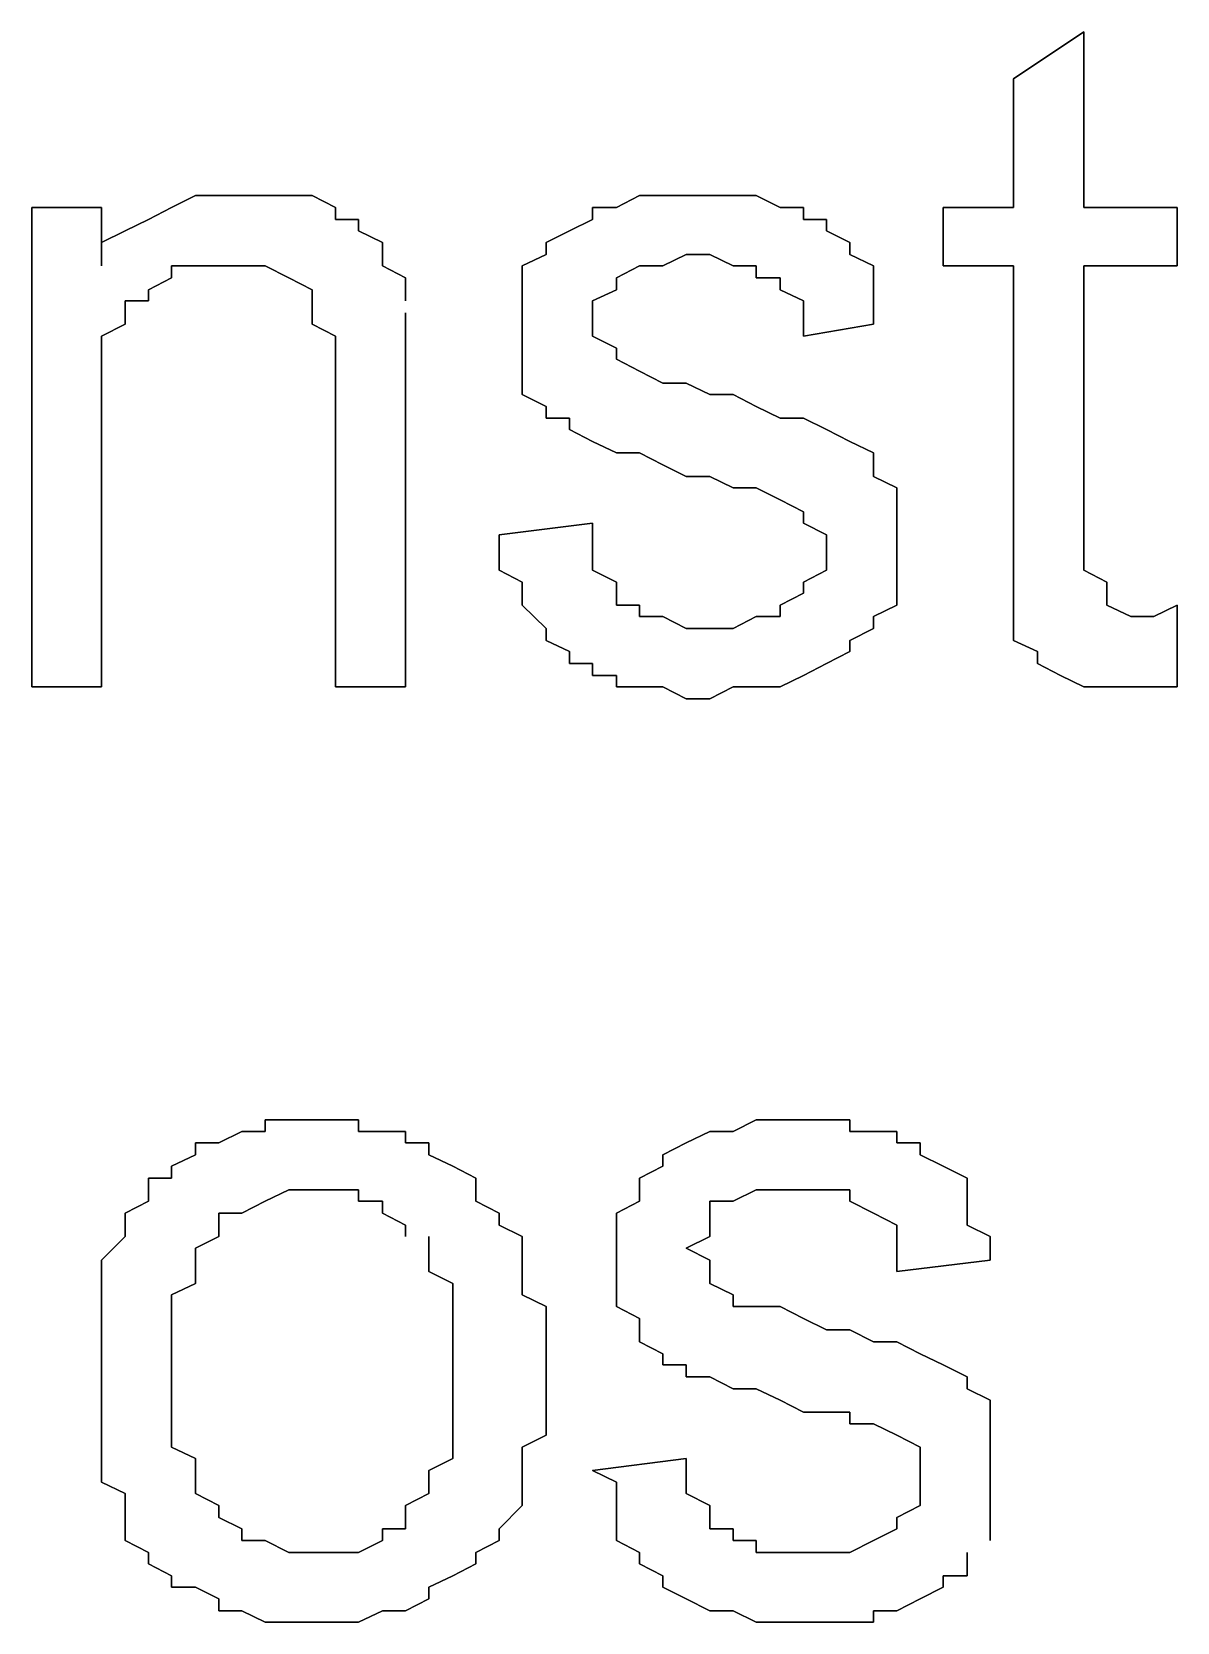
# Model space of a CAD drawing. Header units: metres. Extents: x 2.9 to 42.8, y 1.7 to 28.7.
# Drawn here: x 39.1619 to 39.3347, y 14.9243 to 15.1642 of the extents above; entities that cross this region are included whole.
import ezdxf

# ---------------------------------------------------------------- set-up
doc = ezdxf.new("R2010")
doc.units = ezdxf.units.M
doc.layers.add('GRIS', color=8, linetype='Continuous')

msp = doc.modelspace()

# ---------------------------------------------------------------- linework, layer by layer
at = {"layer": 'GRIS', "lineweight": -3}
for points in [[(39.3206, 15.1642), (39.31, 15.1571), (39.3206, 15.1642)], [(39.3206, 15.1377), (39.3206, 15.1642), (39.3206, 15.1377)], [(39.31, 15.1571), (39.31, 15.1377), (39.31, 15.1571)], [(39.1724, 15.1377), (39.1619, 15.1377), (39.1724, 15.1377)], [(39.1619, 15.1377), (39.1619, 15.0654), (39.1619, 15.1377)], [(39.1724, 15.1289), (39.1724, 15.1377), (39.1724, 15.1289)], [(39.183, 15.1377), (39.1795, 15.1359), (39.183, 15.1377)], [(39.1866, 15.1395), (39.183, 15.1377), (39.1866, 15.1395)], [(39.1901, 15.1395), (39.1866, 15.1395), (39.1901, 15.1395)], [(39.1936, 15.1395), (39.1901, 15.1395), (39.1936, 15.1395)], [(39.1971, 15.1395), (39.1936, 15.1395), (39.1971, 15.1395)], [(39.2007, 15.1395), (39.1971, 15.1395), (39.2007, 15.1395)], [(39.2042, 15.1395), (39.2007, 15.1395), (39.2042, 15.1395)], [(39.2077, 15.1377), (39.2042, 15.1395), (39.2077, 15.1377)], [(39.2077, 15.1359), (39.2077, 15.1377), (39.2077, 15.1359)], [(39.2501, 15.1377), (39.2465, 15.1377), (39.2501, 15.1377)], [(39.2465, 15.1377), (39.2465, 15.1359), (39.2465, 15.1377)], [(39.2536, 15.1395), (39.2501, 15.1377), (39.2536, 15.1395)], [(39.2571, 15.1395), (39.2536, 15.1395), (39.2571, 15.1395)], [(39.2606, 15.1395), (39.2571, 15.1395), (39.2606, 15.1395)], [(39.2642, 15.1395), (39.2606, 15.1395), (39.2642, 15.1395)], [(39.2677, 15.1395), (39.2642, 15.1395), (39.2677, 15.1395)], [(39.2712, 15.1395), (39.2677, 15.1395), (39.2712, 15.1395)], [(39.2748, 15.1377), (39.2712, 15.1395), (39.2748, 15.1377)], [(39.2783, 15.1377), (39.2748, 15.1377), (39.2783, 15.1377)], [(39.2783, 15.1359), (39.2783, 15.1377), (39.2783, 15.1359)], [(39.31, 15.1377), (39.2994, 15.1377), (39.31, 15.1377)], [(39.2994, 15.1377), (39.2994, 15.1289), (39.2994, 15.1377)], [(39.3347, 15.1377), (39.3206, 15.1377), (39.3347, 15.1377)], [(39.3347, 15.1289), (39.3347, 15.1377), (39.3347, 15.1289)], [(39.1795, 15.1359), (39.176, 15.1342), (39.1795, 15.1359)], [(39.2112, 15.1359), (39.2077, 15.1359), (39.2112, 15.1359)], [(39.2112, 15.1342), (39.2112, 15.1359), (39.2112, 15.1342)], [(39.2465, 15.1359), (39.243, 15.1342), (39.2465, 15.1359)], [(39.2818, 15.1359), (39.2783, 15.1359), (39.2818, 15.1359)], [(39.2818, 15.1342), (39.2818, 15.1359), (39.2818, 15.1342)], [(39.176, 15.1342), (39.1724, 15.1324), (39.176, 15.1342)], [(39.2148, 15.1324), (39.2112, 15.1342), (39.2148, 15.1324)], [(39.243, 15.1342), (39.2395, 15.1324), (39.243, 15.1342)], [(39.2853, 15.1324), (39.2818, 15.1342), (39.2853, 15.1324)], [(39.1724, 15.1324), (39.1724, 15.1306), (39.1724, 15.1324)], [(39.1724, 15.1306), (39.1724, 15.1289), (39.1724, 15.1306)], [(39.2148, 15.1306), (39.2148, 15.1324), (39.2148, 15.1306)], [(39.2148, 15.1289), (39.2148, 15.1306), (39.2148, 15.1289)], [(39.2395, 15.1306), (39.2359, 15.1289), (39.2395, 15.1306)], [(39.2395, 15.1324), (39.2395, 15.1306), (39.2395, 15.1324)], [(39.2571, 15.1289), (39.2606, 15.1306), (39.2571, 15.1289)], [(39.2606, 15.1306), (39.2642, 15.1306), (39.2606, 15.1306)], [(39.2642, 15.1306), (39.2677, 15.1289), (39.2642, 15.1306)], [(39.2853, 15.1306), (39.2853, 15.1324), (39.2853, 15.1306)], [(39.2889, 15.1289), (39.2853, 15.1306), (39.2889, 15.1289)], [(39.183, 15.1271), (39.183, 15.1289), (39.183, 15.1271)], [(39.183, 15.1289), (39.1866, 15.1289), (39.183, 15.1289)], [(39.1866, 15.1289), (39.1901, 15.1289), (39.1866, 15.1289)], [(39.1901, 15.1289), (39.1936, 15.1289), (39.1901, 15.1289)], [(39.1936, 15.1289), (39.1971, 15.1289), (39.1936, 15.1289)], [(39.1971, 15.1289), (39.2007, 15.1271), (39.1971, 15.1289)], [(39.2183, 15.1271), (39.2148, 15.1289), (39.2183, 15.1271)], [(39.2359, 15.1289), (39.2359, 15.1253), (39.2359, 15.1289)], [(39.2501, 15.1271), (39.2536, 15.1289), (39.2501, 15.1271)], [(39.2536, 15.1289), (39.2571, 15.1289), (39.2536, 15.1289)], [(39.2677, 15.1289), (39.2712, 15.1289), (39.2677, 15.1289)], [(39.2712, 15.1289), (39.2712, 15.1271), (39.2712, 15.1289)], [(39.2889, 15.1271), (39.2889, 15.1289), (39.2889, 15.1271)], [(39.2994, 15.1289), (39.31, 15.1289), (39.2994, 15.1289)], [(39.31, 15.1289), (39.31, 15.0865), (39.31, 15.1289)], [(39.3206, 15.0865), (39.3206, 15.1289), (39.3206, 15.0865)], [(39.3206, 15.1289), (39.3347, 15.1289), (39.3206, 15.1289)], [(39.1795, 15.1253), (39.183, 15.1271), (39.1795, 15.1253)], [(39.2007, 15.1271), (39.2042, 15.1253), (39.2007, 15.1271)], [(39.2183, 15.1253), (39.2183, 15.1271), (39.2183, 15.1253)], [(39.2501, 15.1253), (39.2501, 15.1271), (39.2501, 15.1253)], [(39.2712, 15.1271), (39.2748, 15.1271), (39.2712, 15.1271)], [(39.2748, 15.1271), (39.2748, 15.1253), (39.2748, 15.1271)], [(39.2889, 15.1253), (39.2889, 15.1271), (39.2889, 15.1253)], [(39.176, 15.1218), (39.176, 15.1236), (39.176, 15.1218)], [(39.176, 15.1236), (39.1795, 15.1236), (39.176, 15.1236)], [(39.1795, 15.1236), (39.1795, 15.1253), (39.1795, 15.1236)], [(39.2042, 15.1253), (39.2042, 15.1236), (39.2042, 15.1253)], [(39.2042, 15.1236), (39.2042, 15.1218), (39.2042, 15.1236)], [(39.2183, 15.1236), (39.2183, 15.1253), (39.2183, 15.1236)], [(39.2359, 15.1253), (39.2359, 15.1236), (39.2359, 15.1253)], [(39.2359, 15.1236), (39.2359, 15.1218), (39.2359, 15.1236)], [(39.2465, 15.1236), (39.2501, 15.1253), (39.2465, 15.1236)], [(39.2465, 15.1218), (39.2465, 15.1236), (39.2465, 15.1218)], [(39.2748, 15.1253), (39.2783, 15.1236), (39.2748, 15.1253)], [(39.2783, 15.1236), (39.2783, 15.1201), (39.2783, 15.1236)], [(39.2889, 15.1218), (39.2889, 15.1253), (39.2889, 15.1218)], [(39.176, 15.1201), (39.176, 15.1218), (39.176, 15.1201)], [(39.2042, 15.1218), (39.2042, 15.1201), (39.2042, 15.1218)], [(39.2183, 15.1201), (39.2183, 15.1218), (39.2183, 15.1201)], [(39.2359, 15.1218), (39.2359, 15.1183), (39.2359, 15.1218)], [(39.2465, 15.1201), (39.2465, 15.1218), (39.2465, 15.1201)], [(39.2889, 15.1201), (39.2889, 15.1218), (39.2889, 15.1201)], [(39.1724, 15.1183), (39.176, 15.1201), (39.1724, 15.1183)], [(39.2042, 15.1201), (39.2077, 15.1183), (39.2042, 15.1201)], [(39.2183, 15.1183), (39.2183, 15.1201), (39.2183, 15.1183)], [(39.2465, 15.1183), (39.2465, 15.1201), (39.2465, 15.1183)], [(39.2783, 15.1201), (39.2783, 15.1183), (39.2783, 15.1201)], [(39.2783, 15.1183), (39.2889, 15.1201), (39.2783, 15.1183)], [(39.1724, 15.1148), (39.1724, 15.1183), (39.1724, 15.1148)], [(39.2077, 15.1183), (39.2077, 15.1165), (39.2077, 15.1183)], [(39.2077, 15.1165), (39.2077, 15.113), (39.2077, 15.1165)], [(39.2183, 15.1165), (39.2183, 15.1183), (39.2183, 15.1165)], [(39.2183, 15.113), (39.2183, 15.1165), (39.2183, 15.113)], [(39.2359, 15.1183), (39.2359, 15.1165), (39.2359, 15.1183)], [(39.2359, 15.1165), (39.2359, 15.113), (39.2359, 15.1165)], [(39.2501, 15.1165), (39.2465, 15.1183), (39.2501, 15.1165)], [(39.2501, 15.1148), (39.2501, 15.1165), (39.2501, 15.1148)], [(39.1724, 15.113), (39.1724, 15.1148), (39.1724, 15.113)], [(39.2536, 15.113), (39.2501, 15.1148), (39.2536, 15.113)], [(39.1724, 15.1112), (39.1724, 15.113), (39.1724, 15.1112)], [(39.2077, 15.113), (39.2077, 15.1095), (39.2077, 15.113)], [(39.2183, 15.1112), (39.2183, 15.113), (39.2183, 15.1112)], [(39.2359, 15.113), (39.2359, 15.1112), (39.2359, 15.113)], [(39.2571, 15.1112), (39.2536, 15.113), (39.2571, 15.1112)], [(39.1724, 15.1077), (39.1724, 15.1112), (39.1724, 15.1077)], [(39.2077, 15.1095), (39.2077, 15.0654), (39.2077, 15.1095)], [(39.2183, 15.0654), (39.2183, 15.1112), (39.2183, 15.0654)], [(39.2359, 15.1112), (39.2359, 15.1095), (39.2359, 15.1112)], [(39.2359, 15.1095), (39.2395, 15.1077), (39.2359, 15.1095)], [(39.2606, 15.1112), (39.2571, 15.1112), (39.2606, 15.1112)], [(39.2642, 15.1095), (39.2606, 15.1112), (39.2642, 15.1095)], [(39.2677, 15.1095), (39.2642, 15.1095), (39.2677, 15.1095)], [(39.2712, 15.1077), (39.2677, 15.1095), (39.2712, 15.1077)], [(39.1724, 15.1059), (39.1724, 15.1077), (39.1724, 15.1059)], [(39.2395, 15.1077), (39.2395, 15.1059), (39.2395, 15.1077)], [(39.2748, 15.1059), (39.2712, 15.1077), (39.2748, 15.1059)], [(39.1724, 15.0654), (39.1724, 15.1059), (39.1724, 15.0654)], [(39.2395, 15.1059), (39.243, 15.1059), (39.2395, 15.1059)], [(39.243, 15.1059), (39.243, 15.1042), (39.243, 15.1059)], [(39.243, 15.1042), (39.2465, 15.1024), (39.243, 15.1042)], [(39.2783, 15.1059), (39.2748, 15.1059), (39.2783, 15.1059)], [(39.2818, 15.1042), (39.2783, 15.1059), (39.2818, 15.1042)], [(39.2853, 15.1024), (39.2818, 15.1042), (39.2853, 15.1024)], [(39.2465, 15.1024), (39.2501, 15.1007), (39.2465, 15.1024)], [(39.2889, 15.1007), (39.2853, 15.1024), (39.2889, 15.1007)], [(39.2501, 15.1007), (39.2536, 15.1007), (39.2501, 15.1007)], [(39.2536, 15.1007), (39.2571, 15.0989), (39.2536, 15.1007)], [(39.2889, 15.0989), (39.2889, 15.1007), (39.2889, 15.0989)], [(39.2571, 15.0989), (39.2606, 15.0971), (39.2571, 15.0989)], [(39.2606, 15.0971), (39.2642, 15.0971), (39.2606, 15.0971)], [(39.2642, 15.0971), (39.2677, 15.0954), (39.2642, 15.0971)], [(39.2889, 15.0971), (39.2889, 15.0989), (39.2889, 15.0971)], [(39.2924, 15.0954), (39.2889, 15.0971), (39.2924, 15.0954)], [(39.2677, 15.0954), (39.2712, 15.0954), (39.2677, 15.0954)], [(39.2712, 15.0954), (39.2748, 15.0936), (39.2712, 15.0954)], [(39.2924, 15.0936), (39.2924, 15.0954), (39.2924, 15.0936)], [(39.2748, 15.0936), (39.2783, 15.0918), (39.2748, 15.0936)], [(39.2924, 15.0918), (39.2924, 15.0936), (39.2924, 15.0918)], [(39.2465, 15.0901), (39.2324, 15.0883), (39.2465, 15.0901)], [(39.2465, 15.0865), (39.2465, 15.0901), (39.2465, 15.0865)], [(39.2783, 15.0918), (39.2783, 15.0901), (39.2783, 15.0918)], [(39.2783, 15.0901), (39.2818, 15.0883), (39.2783, 15.0901)], [(39.2924, 15.0883), (39.2924, 15.0918), (39.2924, 15.0883)], [(39.2324, 15.0883), (39.2324, 15.0865), (39.2324, 15.0883)], [(39.2818, 15.0883), (39.2818, 15.0865), (39.2818, 15.0883)], [(39.2924, 15.0865), (39.2924, 15.0883), (39.2924, 15.0865)], [(39.2324, 15.0865), (39.2324, 15.083), (39.2324, 15.0865)], [(39.2465, 15.0848), (39.2465, 15.0865), (39.2465, 15.0848)], [(39.2818, 15.0865), (39.2818, 15.083), (39.2818, 15.0865)], [(39.2924, 15.0848), (39.2924, 15.0865), (39.2924, 15.0848)], [(39.31, 15.0865), (39.31, 15.083), (39.31, 15.0865)], [(39.3206, 15.083), (39.3206, 15.0865), (39.3206, 15.083)], [(39.2324, 15.083), (39.2359, 15.0812), (39.2324, 15.083)], [(39.2465, 15.083), (39.2465, 15.0848), (39.2465, 15.083)], [(39.2501, 15.0812), (39.2465, 15.083), (39.2501, 15.0812)], [(39.2818, 15.083), (39.2783, 15.0812), (39.2818, 15.083)], [(39.2924, 15.083), (39.2924, 15.0848), (39.2924, 15.083)], [(39.2924, 15.0795), (39.2924, 15.083), (39.2924, 15.0795)], [(39.31, 15.083), (39.31, 15.0812), (39.31, 15.083)], [(39.3241, 15.0812), (39.3206, 15.083), (39.3241, 15.0812)], [(39.2359, 15.0812), (39.2359, 15.0795), (39.2359, 15.0812)], [(39.2501, 15.0795), (39.2501, 15.0812), (39.2501, 15.0795)], [(39.2783, 15.0812), (39.2783, 15.0795), (39.2783, 15.0812)], [(39.31, 15.0812), (39.31, 15.0777), (39.31, 15.0812)], [(39.3241, 15.0795), (39.3241, 15.0812), (39.3241, 15.0795)], [(39.2359, 15.0795), (39.2359, 15.0777), (39.2359, 15.0795)], [(39.2501, 15.0777), (39.2501, 15.0795), (39.2501, 15.0777)], [(39.2783, 15.0795), (39.2748, 15.0777), (39.2783, 15.0795)], [(39.2924, 15.0777), (39.2924, 15.0795), (39.2924, 15.0777)], [(39.3241, 15.0777), (39.3241, 15.0795), (39.3241, 15.0777)], [(39.2359, 15.0777), (39.2395, 15.0742), (39.2359, 15.0777)], [(39.2536, 15.0777), (39.2501, 15.0777), (39.2536, 15.0777)], [(39.2536, 15.076), (39.2536, 15.0777), (39.2536, 15.076)], [(39.2571, 15.076), (39.2536, 15.076), (39.2571, 15.076)], [(39.2606, 15.0742), (39.2571, 15.076), (39.2606, 15.0742)], [(39.2712, 15.076), (39.2677, 15.0742), (39.2712, 15.076)], [(39.2748, 15.076), (39.2712, 15.076), (39.2748, 15.076)], [(39.2748, 15.0777), (39.2748, 15.076), (39.2748, 15.0777)], [(39.2889, 15.076), (39.2924, 15.0777), (39.2889, 15.076)], [(39.2889, 15.0742), (39.2889, 15.076), (39.2889, 15.0742)], [(39.31, 15.0777), (39.31, 15.076), (39.31, 15.0777)], [(39.31, 15.076), (39.31, 15.0742), (39.31, 15.076)], [(39.3277, 15.076), (39.3241, 15.0777), (39.3277, 15.076)], [(39.3312, 15.076), (39.3277, 15.076), (39.3312, 15.076)], [(39.3347, 15.0777), (39.3312, 15.076), (39.3347, 15.0777)], [(39.3347, 15.0654), (39.3347, 15.0777), (39.3347, 15.0654)], [(39.2395, 15.0742), (39.2395, 15.0724), (39.2395, 15.0742)], [(39.2642, 15.0742), (39.2606, 15.0742), (39.2642, 15.0742)], [(39.2677, 15.0742), (39.2642, 15.0742), (39.2677, 15.0742)], [(39.2853, 15.0724), (39.2889, 15.0742), (39.2853, 15.0724)], [(39.31, 15.0742), (39.31, 15.0724), (39.31, 15.0742)], [(39.2395, 15.0724), (39.243, 15.0707), (39.2395, 15.0724)], [(39.243, 15.0707), (39.243, 15.0689), (39.243, 15.0707)], [(39.2818, 15.0689), (39.2853, 15.0707), (39.2818, 15.0689)], [(39.2853, 15.0707), (39.2853, 15.0724), (39.2853, 15.0707)], [(39.31, 15.0724), (39.3136, 15.0707), (39.31, 15.0724)], [(39.3136, 15.0707), (39.3136, 15.0689), (39.3136, 15.0707)], [(39.243, 15.0689), (39.2465, 15.0689), (39.243, 15.0689)], [(39.2465, 15.0689), (39.2465, 15.0671), (39.2465, 15.0689)], [(39.2783, 15.0671), (39.2818, 15.0689), (39.2783, 15.0671)], [(39.3136, 15.0689), (39.3171, 15.0671), (39.3136, 15.0689)], [(39.2465, 15.0671), (39.2501, 15.0671), (39.2465, 15.0671)], [(39.2501, 15.0671), (39.2501, 15.0654), (39.2501, 15.0671)], [(39.2748, 15.0654), (39.2783, 15.0671), (39.2748, 15.0654)], [(39.3171, 15.0671), (39.3206, 15.0654), (39.3171, 15.0671)], [(39.1619, 15.0654), (39.1724, 15.0654), (39.1619, 15.0654)], [(39.2077, 15.0654), (39.2183, 15.0654), (39.2077, 15.0654)], [(39.2501, 15.0654), (39.2536, 15.0654), (39.2501, 15.0654)], [(39.2536, 15.0654), (39.2571, 15.0654), (39.2536, 15.0654)], [(39.2571, 15.0654), (39.2606, 15.0636), (39.2571, 15.0654)], [(39.2606, 15.0636), (39.2642, 15.0636), (39.2606, 15.0636)], [(39.2642, 15.0636), (39.2677, 15.0654), (39.2642, 15.0636)], [(39.2677, 15.0654), (39.2712, 15.0654), (39.2677, 15.0654)], [(39.2712, 15.0654), (39.2748, 15.0654), (39.2712, 15.0654)], [(39.3206, 15.0654), (39.3241, 15.0654), (39.3206, 15.0654)], [(39.3241, 15.0654), (39.3277, 15.0654), (39.3241, 15.0654)], [(39.3277, 15.0654), (39.3312, 15.0654), (39.3277, 15.0654)], [(39.3312, 15.0654), (39.3347, 15.0654), (39.3312, 15.0654)], [(39.2007, 15.0001), (39.1971, 15.0001), (39.2007, 15.0001)], [(39.1971, 15.0001), (39.1971, 14.9983), (39.1971, 15.0001)], [(39.2042, 15.0001), (39.2007, 15.0001), (39.2042, 15.0001)], [(39.2077, 15.0001), (39.2042, 15.0001), (39.2077, 15.0001)], [(39.2112, 15.0001), (39.2077, 15.0001), (39.2112, 15.0001)], [(39.2112, 14.9983), (39.2112, 15.0001), (39.2112, 14.9983)], [(39.2712, 15.0001), (39.2677, 14.9983), (39.2712, 15.0001)], [(39.2748, 15.0001), (39.2712, 15.0001), (39.2748, 15.0001)], [(39.2783, 15.0001), (39.2748, 15.0001), (39.2783, 15.0001)], [(39.2818, 15.0001), (39.2783, 15.0001), (39.2818, 15.0001)], [(39.2853, 15.0001), (39.2818, 15.0001), (39.2853, 15.0001)], [(39.2853, 14.9983), (39.2853, 15.0001), (39.2853, 14.9983)], [(39.1901, 14.9966), (39.1866, 14.9966), (39.1901, 14.9966)], [(39.1866, 14.9966), (39.1866, 14.9948), (39.1866, 14.9966)], [(39.1936, 14.9983), (39.1901, 14.9966), (39.1936, 14.9983)], [(39.1971, 14.9983), (39.1936, 14.9983), (39.1971, 14.9983)], [(39.2148, 14.9983), (39.2112, 14.9983), (39.2148, 14.9983)], [(39.2183, 14.9983), (39.2148, 14.9983), (39.2183, 14.9983)], [(39.2183, 14.9966), (39.2183, 14.9983), (39.2183, 14.9966)], [(39.2218, 14.9966), (39.2183, 14.9966), (39.2218, 14.9966)], [(39.2218, 14.9948), (39.2218, 14.9966), (39.2218, 14.9948)], [(39.2606, 14.9966), (39.2571, 14.9948), (39.2606, 14.9966)], [(39.2642, 14.9983), (39.2606, 14.9966), (39.2642, 14.9983)], [(39.2677, 14.9983), (39.2642, 14.9983), (39.2677, 14.9983)], [(39.2889, 14.9983), (39.2853, 14.9983), (39.2889, 14.9983)], [(39.2924, 14.9983), (39.2889, 14.9983), (39.2924, 14.9983)], [(39.2924, 14.9966), (39.2924, 14.9983), (39.2924, 14.9966)], [(39.2959, 14.9966), (39.2924, 14.9966), (39.2959, 14.9966)], [(39.2959, 14.9948), (39.2959, 14.9966), (39.2959, 14.9948)], [(39.1866, 14.9948), (39.183, 14.9931), (39.1866, 14.9948)], [(39.2254, 14.9931), (39.2218, 14.9948), (39.2254, 14.9931)], [(39.2571, 14.9948), (39.2571, 14.9931), (39.2571, 14.9948)], [(39.2994, 14.9931), (39.2959, 14.9948), (39.2994, 14.9931)], [(39.183, 14.9931), (39.183, 14.9913), (39.183, 14.9931)], [(39.2289, 14.9913), (39.2254, 14.9931), (39.2289, 14.9913)], [(39.2571, 14.9931), (39.2536, 14.9913), (39.2571, 14.9931)], [(39.303, 14.9913), (39.2994, 14.9931), (39.303, 14.9913)], [(39.183, 14.9913), (39.1795, 14.9913), (39.183, 14.9913)], [(39.1795, 14.9913), (39.1795, 14.9895), (39.1795, 14.9913)], [(39.1795, 14.9895), (39.1795, 14.9878), (39.1795, 14.9895)], [(39.1971, 14.9878), (39.2007, 14.9895), (39.1971, 14.9878)], [(39.2007, 14.9895), (39.2042, 14.9895), (39.2007, 14.9895)], [(39.2042, 14.9895), (39.2077, 14.9895), (39.2042, 14.9895)], [(39.2077, 14.9895), (39.2112, 14.9895), (39.2077, 14.9895)], [(39.2112, 14.9895), (39.2112, 14.9878), (39.2112, 14.9895)], [(39.2289, 14.9895), (39.2289, 14.9913), (39.2289, 14.9895)], [(39.2289, 14.9878), (39.2289, 14.9895), (39.2289, 14.9878)], [(39.2536, 14.9913), (39.2536, 14.9895), (39.2536, 14.9913)], [(39.2536, 14.9895), (39.2536, 14.9878), (39.2536, 14.9895)], [(39.2677, 14.9878), (39.2712, 14.9895), (39.2677, 14.9878)], [(39.2712, 14.9895), (39.2748, 14.9895), (39.2712, 14.9895)], [(39.2748, 14.9895), (39.2783, 14.9895), (39.2748, 14.9895)], [(39.2783, 14.9895), (39.2818, 14.9895), (39.2783, 14.9895)], [(39.2818, 14.9895), (39.2853, 14.9895), (39.2818, 14.9895)], [(39.2853, 14.9895), (39.2853, 14.9878), (39.2853, 14.9895)], [(39.303, 14.9895), (39.303, 14.9913), (39.303, 14.9895)], [(39.303, 14.9878), (39.303, 14.9895), (39.303, 14.9878)], [(39.1795, 14.9878), (39.176, 14.986), (39.1795, 14.9878)], [(39.1936, 14.986), (39.1971, 14.9878), (39.1936, 14.986)], [(39.2112, 14.9878), (39.2148, 14.9878), (39.2112, 14.9878)], [(39.2148, 14.9878), (39.2148, 14.986), (39.2148, 14.9878)], [(39.2324, 14.986), (39.2289, 14.9878), (39.2324, 14.986)], [(39.2536, 14.9878), (39.2501, 14.986), (39.2536, 14.9878)], [(39.2642, 14.986), (39.2642, 14.9878), (39.2642, 14.986)], [(39.2642, 14.9878), (39.2677, 14.9878), (39.2642, 14.9878)], [(39.2853, 14.9878), (39.2889, 14.986), (39.2853, 14.9878)], [(39.303, 14.9842), (39.303, 14.9878), (39.303, 14.9842)], [(39.176, 14.986), (39.176, 14.9842), (39.176, 14.986)], [(39.176, 14.9842), (39.176, 14.9825), (39.176, 14.9842)], [(39.1901, 14.9842), (39.1901, 14.986), (39.1901, 14.9842)], [(39.1901, 14.986), (39.1936, 14.986), (39.1901, 14.986)], [(39.1901, 14.9825), (39.1901, 14.9842), (39.1901, 14.9825)], [(39.2148, 14.986), (39.2183, 14.9842), (39.2148, 14.986)], [(39.2183, 14.9842), (39.2183, 14.9825), (39.2183, 14.9842)], [(39.2324, 14.9842), (39.2324, 14.986), (39.2324, 14.9842)], [(39.2359, 14.9825), (39.2324, 14.9842), (39.2359, 14.9825)], [(39.2501, 14.986), (39.2501, 14.9842), (39.2501, 14.986)], [(39.2501, 14.9842), (39.2501, 14.9807), (39.2501, 14.9842)], [(39.2642, 14.9825), (39.2642, 14.986), (39.2642, 14.9825)], [(39.2889, 14.986), (39.2924, 14.9842), (39.2889, 14.986)], [(39.2924, 14.9842), (39.2924, 14.9825), (39.2924, 14.9842)], [(39.3065, 14.9825), (39.303, 14.9842), (39.3065, 14.9825)], [(39.176, 14.9825), (39.1724, 14.9789), (39.176, 14.9825)], [(39.1866, 14.9807), (39.1901, 14.9825), (39.1866, 14.9807)], [(39.2218, 14.9825), (39.2218, 14.9807), (39.2218, 14.9825)], [(39.2359, 14.9807), (39.2359, 14.9825), (39.2359, 14.9807)], [(39.2606, 14.9807), (39.2642, 14.9825), (39.2606, 14.9807)], [(39.2924, 14.9825), (39.2924, 14.9807), (39.2924, 14.9825)], [(39.3065, 14.9789), (39.3065, 14.9825), (39.3065, 14.9789)], [(39.1866, 14.9789), (39.1866, 14.9807), (39.1866, 14.9789)], [(39.2218, 14.9807), (39.2218, 14.9789), (39.2218, 14.9807)], [(39.2359, 14.9789), (39.2359, 14.9807), (39.2359, 14.9789)], [(39.2501, 14.9807), (39.2501, 14.9789), (39.2501, 14.9807)], [(39.2642, 14.9789), (39.2606, 14.9807), (39.2642, 14.9789)], [(39.2924, 14.9807), (39.2924, 14.9772), (39.2924, 14.9807)], [(39.1724, 14.9789), (39.1724, 14.9772), (39.1724, 14.9789)], [(39.1724, 14.9772), (39.1724, 14.9754), (39.1724, 14.9772)], [(39.1866, 14.9772), (39.1866, 14.9789), (39.1866, 14.9772)], [(39.1866, 14.9754), (39.1866, 14.9772), (39.1866, 14.9754)], [(39.2218, 14.9789), (39.2218, 14.9772), (39.2218, 14.9789)], [(39.2218, 14.9772), (39.2254, 14.9754), (39.2218, 14.9772)], [(39.2359, 14.9772), (39.2359, 14.9789), (39.2359, 14.9772)], [(39.2359, 14.9737), (39.2359, 14.9772), (39.2359, 14.9737)], [(39.2501, 14.9789), (39.2501, 14.9754), (39.2501, 14.9789)], [(39.2642, 14.9754), (39.2642, 14.9789), (39.2642, 14.9754)], [(39.2924, 14.9772), (39.3065, 14.9789), (39.2924, 14.9772)], [(39.1724, 14.9754), (39.1724, 14.9719), (39.1724, 14.9754)], [(39.183, 14.9737), (39.1866, 14.9754), (39.183, 14.9737)], [(39.2254, 14.9754), (39.2254, 14.9737), (39.2254, 14.9754)], [(39.2501, 14.9754), (39.2501, 14.9737), (39.2501, 14.9754)], [(39.2677, 14.9737), (39.2642, 14.9754), (39.2677, 14.9737)], [(39.183, 14.9719), (39.183, 14.9737), (39.183, 14.9719)], [(39.2254, 14.9737), (39.2254, 14.9701), (39.2254, 14.9737)], [(39.2395, 14.9719), (39.2359, 14.9737), (39.2395, 14.9719)], [(39.2501, 14.9737), (39.2501, 14.9719), (39.2501, 14.9737)], [(39.2677, 14.9719), (39.2677, 14.9737), (39.2677, 14.9719)], [(39.1724, 14.9719), (39.1724, 14.9701), (39.1724, 14.9719)], [(39.1724, 14.9701), (39.1724, 14.9684), (39.1724, 14.9701)], [(39.183, 14.9684), (39.183, 14.9719), (39.183, 14.9684)], [(39.2254, 14.9701), (39.2254, 14.9684), (39.2254, 14.9701)], [(39.2395, 14.9701), (39.2395, 14.9719), (39.2395, 14.9701)], [(39.2395, 14.9666), (39.2395, 14.9701), (39.2395, 14.9666)], [(39.2501, 14.9719), (39.2536, 14.9701), (39.2501, 14.9719)], [(39.2536, 14.9701), (39.2536, 14.9684), (39.2536, 14.9701)], [(39.2712, 14.9719), (39.2677, 14.9719), (39.2712, 14.9719)], [(39.2748, 14.9719), (39.2712, 14.9719), (39.2748, 14.9719)], [(39.2783, 14.9701), (39.2748, 14.9719), (39.2783, 14.9701)], [(39.2818, 14.9684), (39.2783, 14.9701), (39.2818, 14.9684)], [(39.1724, 14.9684), (39.1724, 14.9648), (39.1724, 14.9684)], [(39.183, 14.9666), (39.183, 14.9684), (39.183, 14.9666)], [(39.2254, 14.9684), (39.2254, 14.9648), (39.2254, 14.9684)], [(39.2536, 14.9684), (39.2536, 14.9666), (39.2536, 14.9684)], [(39.2853, 14.9684), (39.2818, 14.9684), (39.2853, 14.9684)], [(39.2889, 14.9666), (39.2853, 14.9684), (39.2889, 14.9666)], [(39.183, 14.9631), (39.183, 14.9666), (39.183, 14.9631)], [(39.2395, 14.9648), (39.2395, 14.9666), (39.2395, 14.9648)], [(39.2536, 14.9666), (39.2571, 14.9648), (39.2536, 14.9666)], [(39.2924, 14.9666), (39.2889, 14.9666), (39.2924, 14.9666)], [(39.2959, 14.9648), (39.2924, 14.9666), (39.2959, 14.9648)], [(39.1724, 14.9648), (39.1724, 14.9613), (39.1724, 14.9648)], [(39.183, 14.9613), (39.183, 14.9631), (39.183, 14.9613)], [(39.2254, 14.9648), (39.2254, 14.9631), (39.2254, 14.9648)], [(39.2254, 14.9631), (39.2254, 14.9613), (39.2254, 14.9631)], [(39.2395, 14.9631), (39.2395, 14.9648), (39.2395, 14.9631)], [(39.2395, 14.9595), (39.2395, 14.9631), (39.2395, 14.9595)], [(39.2571, 14.9648), (39.2571, 14.9631), (39.2571, 14.9648)], [(39.2571, 14.9631), (39.2606, 14.9631), (39.2571, 14.9631)], [(39.2606, 14.9631), (39.2606, 14.9613), (39.2606, 14.9631)], [(39.2994, 14.9631), (39.2959, 14.9648), (39.2994, 14.9631)], [(39.303, 14.9613), (39.2994, 14.9631), (39.303, 14.9613)], [(39.1724, 14.9613), (39.1724, 14.9595), (39.1724, 14.9613)], [(39.183, 14.9595), (39.183, 14.9613), (39.183, 14.9595)], [(39.2254, 14.9613), (39.2254, 14.9578), (39.2254, 14.9613)], [(39.2606, 14.9613), (39.2642, 14.9613), (39.2606, 14.9613)], [(39.2642, 14.9613), (39.2677, 14.9595), (39.2642, 14.9613)], [(39.303, 14.9595), (39.303, 14.9613), (39.303, 14.9595)], [(39.1724, 14.9595), (39.1724, 14.9578), (39.1724, 14.9595)], [(39.1724, 14.9578), (39.1724, 14.9542), (39.1724, 14.9578)], [(39.183, 14.956), (39.183, 14.9595), (39.183, 14.956)], [(39.2254, 14.9578), (39.2254, 14.956), (39.2254, 14.9578)], [(39.2395, 14.9578), (39.2395, 14.9595), (39.2395, 14.9578)], [(39.2395, 14.9542), (39.2395, 14.9578), (39.2395, 14.9542)], [(39.2677, 14.9595), (39.2712, 14.9595), (39.2677, 14.9595)], [(39.2712, 14.9595), (39.2748, 14.9578), (39.2712, 14.9595)], [(39.2748, 14.9578), (39.2783, 14.956), (39.2748, 14.9578)], [(39.3065, 14.9578), (39.303, 14.9595), (39.3065, 14.9578)], [(39.3065, 14.956), (39.3065, 14.9578), (39.3065, 14.956)], [(39.183, 14.9542), (39.183, 14.956), (39.183, 14.9542)], [(39.2254, 14.956), (39.2254, 14.9525), (39.2254, 14.956)], [(39.2783, 14.956), (39.2818, 14.956), (39.2783, 14.956)], [(39.2818, 14.956), (39.2853, 14.956), (39.2818, 14.956)], [(39.2853, 14.956), (39.2853, 14.9542), (39.2853, 14.956)], [(39.3065, 14.9542), (39.3065, 14.956), (39.3065, 14.9542)], [(39.1724, 14.9542), (39.1724, 14.9525), (39.1724, 14.9542)], [(39.183, 14.9507), (39.183, 14.9542), (39.183, 14.9507)], [(39.2395, 14.9525), (39.2395, 14.9542), (39.2395, 14.9525)], [(39.2853, 14.9542), (39.2889, 14.9542), (39.2853, 14.9542)], [(39.2889, 14.9542), (39.2924, 14.9525), (39.2889, 14.9542)], [(39.3065, 14.9507), (39.3065, 14.9542), (39.3065, 14.9507)], [(39.1724, 14.9525), (39.1724, 14.949), (39.1724, 14.9525)], [(39.1866, 14.949), (39.183, 14.9507), (39.1866, 14.949)], [(39.2254, 14.9525), (39.2254, 14.9507), (39.2254, 14.9525)], [(39.2254, 14.9507), (39.2254, 14.949), (39.2254, 14.9507)], [(39.2359, 14.9507), (39.2395, 14.9525), (39.2359, 14.9507)], [(39.2359, 14.9472), (39.2359, 14.9507), (39.2359, 14.9472)], [(39.2924, 14.9525), (39.2959, 14.9507), (39.2924, 14.9525)], [(39.2959, 14.9507), (39.2959, 14.949), (39.2959, 14.9507)], [(39.3065, 14.949), (39.3065, 14.9507), (39.3065, 14.949)], [(39.1724, 14.949), (39.1724, 14.9472), (39.1724, 14.949)], [(39.1866, 14.9472), (39.1866, 14.949), (39.1866, 14.9472)], [(39.2254, 14.949), (39.2218, 14.9472), (39.2254, 14.949)], [(39.2606, 14.949), (39.2465, 14.9472), (39.2606, 14.949)], [(39.2606, 14.9472), (39.2606, 14.949), (39.2606, 14.9472)], [(39.2959, 14.949), (39.2959, 14.9454), (39.2959, 14.949)], [(39.3065, 14.9472), (39.3065, 14.949), (39.3065, 14.9472)], [(39.1724, 14.9472), (39.1724, 14.9454), (39.1724, 14.9472)], [(39.1866, 14.9454), (39.1866, 14.9472), (39.1866, 14.9454)], [(39.2218, 14.9472), (39.2218, 14.9437), (39.2218, 14.9472)], [(39.2359, 14.9454), (39.2359, 14.9472), (39.2359, 14.9454)], [(39.2465, 14.9472), (39.2501, 14.9454), (39.2465, 14.9472)], [(39.2606, 14.9437), (39.2606, 14.9472), (39.2606, 14.9437)], [(39.3065, 14.9454), (39.3065, 14.9472), (39.3065, 14.9454)], [(39.1724, 14.9454), (39.176, 14.9437), (39.1724, 14.9454)], [(39.176, 14.9437), (39.176, 14.9401), (39.176, 14.9437)], [(39.1866, 14.9437), (39.1866, 14.9454), (39.1866, 14.9437)], [(39.1901, 14.9419), (39.1866, 14.9437), (39.1901, 14.9419)], [(39.2218, 14.9437), (39.2183, 14.9419), (39.2218, 14.9437)], [(39.2359, 14.9437), (39.2359, 14.9454), (39.2359, 14.9437)], [(39.2359, 14.9419), (39.2359, 14.9437), (39.2359, 14.9419)], [(39.2501, 14.9454), (39.2501, 14.9437), (39.2501, 14.9454)], [(39.2501, 14.9437), (39.2501, 14.9419), (39.2501, 14.9437)], [(39.2642, 14.9419), (39.2606, 14.9437), (39.2642, 14.9419)], [(39.2959, 14.9454), (39.2959, 14.9437), (39.2959, 14.9454)], [(39.2959, 14.9437), (39.2959, 14.9419), (39.2959, 14.9437)], [(39.3065, 14.9419), (39.3065, 14.9454), (39.3065, 14.9419)], [(39.1901, 14.9401), (39.1901, 14.9419), (39.1901, 14.9401)], [(39.2183, 14.9419), (39.2183, 14.9401), (39.2183, 14.9419)], [(39.2324, 14.9384), (39.2359, 14.9419), (39.2324, 14.9384)], [(39.2501, 14.9419), (39.2501, 14.9384), (39.2501, 14.9419)], [(39.2642, 14.9401), (39.2642, 14.9419), (39.2642, 14.9401)], [(39.2959, 14.9419), (39.2924, 14.9401), (39.2959, 14.9419)], [(39.3065, 14.9401), (39.3065, 14.9419), (39.3065, 14.9401)], [(39.176, 14.9401), (39.176, 14.9384), (39.176, 14.9401)], [(39.1936, 14.9384), (39.1901, 14.9401), (39.1936, 14.9384)], [(39.2183, 14.9401), (39.2183, 14.9384), (39.2183, 14.9401)], [(39.2642, 14.9384), (39.2642, 14.9401), (39.2642, 14.9384)], [(39.2924, 14.9401), (39.2924, 14.9384), (39.2924, 14.9401)], [(39.3065, 14.9384), (39.3065, 14.9401), (39.3065, 14.9384)], [(39.176, 14.9384), (39.176, 14.9366), (39.176, 14.9384)], [(39.176, 14.9366), (39.1795, 14.9348), (39.176, 14.9366)], [(39.1936, 14.9366), (39.1936, 14.9384), (39.1936, 14.9366)], [(39.1971, 14.9366), (39.1936, 14.9366), (39.1971, 14.9366)], [(39.2007, 14.9348), (39.1971, 14.9366), (39.2007, 14.9348)], [(39.2148, 14.9366), (39.2112, 14.9348), (39.2148, 14.9366)], [(39.2183, 14.9384), (39.2148, 14.9384), (39.2183, 14.9384)], [(39.2148, 14.9384), (39.2148, 14.9366), (39.2148, 14.9384)], [(39.2289, 14.9348), (39.2324, 14.9366), (39.2289, 14.9348)], [(39.2324, 14.9366), (39.2324, 14.9384), (39.2324, 14.9366)], [(39.2501, 14.9384), (39.2501, 14.9366), (39.2501, 14.9384)], [(39.2501, 14.9366), (39.2536, 14.9348), (39.2501, 14.9366)], [(39.2677, 14.9384), (39.2642, 14.9384), (39.2677, 14.9384)], [(39.2677, 14.9366), (39.2677, 14.9384), (39.2677, 14.9366)], [(39.2712, 14.9366), (39.2677, 14.9366), (39.2712, 14.9366)], [(39.2712, 14.9348), (39.2712, 14.9366), (39.2712, 14.9348)], [(39.2889, 14.9366), (39.2853, 14.9348), (39.2889, 14.9366)], [(39.2924, 14.9384), (39.2889, 14.9366), (39.2924, 14.9384)], [(39.3065, 14.9366), (39.3065, 14.9384), (39.3065, 14.9366)], [(39.1795, 14.9348), (39.1795, 14.9331), (39.1795, 14.9348)], [(39.2042, 14.9348), (39.2007, 14.9348), (39.2042, 14.9348)], [(39.2077, 14.9348), (39.2042, 14.9348), (39.2077, 14.9348)], [(39.2112, 14.9348), (39.2077, 14.9348), (39.2112, 14.9348)], [(39.2289, 14.9331), (39.2289, 14.9348), (39.2289, 14.9331)], [(39.2536, 14.9348), (39.2536, 14.9331), (39.2536, 14.9348)], [(39.2748, 14.9348), (39.2712, 14.9348), (39.2748, 14.9348)], [(39.2783, 14.9348), (39.2748, 14.9348), (39.2783, 14.9348)], [(39.2818, 14.9348), (39.2783, 14.9348), (39.2818, 14.9348)], [(39.2853, 14.9348), (39.2818, 14.9348), (39.2853, 14.9348)], [(39.303, 14.9331), (39.303, 14.9348), (39.303, 14.9331)], [(39.1795, 14.9331), (39.183, 14.9313), (39.1795, 14.9331)], [(39.2254, 14.9313), (39.2289, 14.9331), (39.2254, 14.9313)], [(39.2536, 14.9331), (39.2571, 14.9313), (39.2536, 14.9331)], [(39.303, 14.9313), (39.303, 14.9331), (39.303, 14.9313)], [(39.183, 14.9313), (39.183, 14.9296), (39.183, 14.9313)], [(39.183, 14.9296), (39.1866, 14.9296), (39.183, 14.9296)], [(39.1866, 14.9296), (39.1901, 14.9278), (39.1866, 14.9296)], [(39.2218, 14.9296), (39.2254, 14.9313), (39.2218, 14.9296)], [(39.2218, 14.9278), (39.2218, 14.9296), (39.2218, 14.9278)], [(39.2571, 14.9313), (39.2571, 14.9296), (39.2571, 14.9313)], [(39.2571, 14.9296), (39.2606, 14.9278), (39.2571, 14.9296)], [(39.2959, 14.9278), (39.2994, 14.9296), (39.2959, 14.9278)], [(39.2994, 14.9296), (39.2994, 14.9313), (39.2994, 14.9296)], [(39.2994, 14.9313), (39.303, 14.9313), (39.2994, 14.9313)], [(39.1901, 14.9278), (39.1901, 14.926), (39.1901, 14.9278)], [(39.2183, 14.926), (39.2218, 14.9278), (39.2183, 14.926)], [(39.2606, 14.9278), (39.2642, 14.926), (39.2606, 14.9278)], [(39.2924, 14.926), (39.2959, 14.9278), (39.2924, 14.926)], [(39.1901, 14.926), (39.1936, 14.926), (39.1901, 14.926)], [(39.1936, 14.926), (39.1971, 14.9243), (39.1936, 14.926)], [(39.1971, 14.9243), (39.2007, 14.9243), (39.1971, 14.9243)], [(39.2007, 14.9243), (39.2042, 14.9243), (39.2007, 14.9243)], [(39.2042, 14.9243), (39.2077, 14.9243), (39.2042, 14.9243)], [(39.2077, 14.9243), (39.2112, 14.9243), (39.2077, 14.9243)], [(39.2112, 14.9243), (39.2148, 14.926), (39.2112, 14.9243)], [(39.2148, 14.926), (39.2183, 14.926), (39.2148, 14.926)], [(39.2642, 14.926), (39.2677, 14.926), (39.2642, 14.926)], [(39.2677, 14.926), (39.2712, 14.9243), (39.2677, 14.926)], [(39.2712, 14.9243), (39.2748, 14.9243), (39.2712, 14.9243)], [(39.2748, 14.9243), (39.2783, 14.9243), (39.2748, 14.9243)], [(39.2783, 14.9243), (39.2818, 14.9243), (39.2783, 14.9243)], [(39.2818, 14.9243), (39.2853, 14.9243), (39.2818, 14.9243)], [(39.2853, 14.9243), (39.2889, 14.9243), (39.2853, 14.9243)], [(39.2889, 14.9243), (39.2889, 14.926), (39.2889, 14.9243)], [(39.2889, 14.926), (39.2924, 14.926), (39.2889, 14.926)]]:
    msp.add_lwpolyline(points, dxfattribs=at)

doc.saveas('drawing.dxf')
